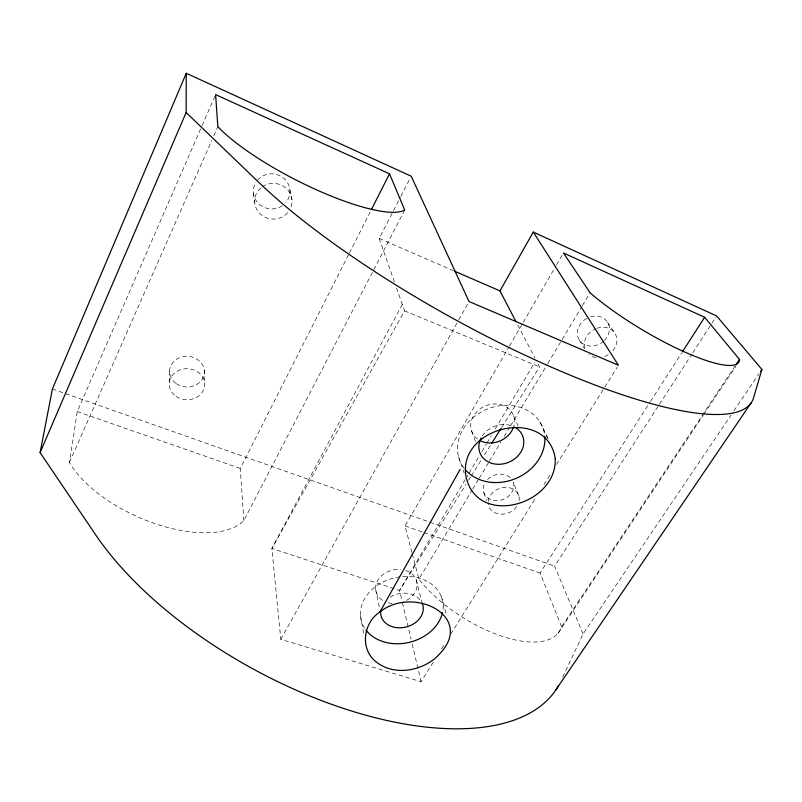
<?xml version="1.0" encoding="UTF-8"?>
<svg xmlns="http://www.w3.org/2000/svg" width="802" height="802" viewBox="0 0 802 802"><rect width="100%" height="100%" fill="white"/><g stroke="black" fill="none" stroke-linecap="round" stroke-linejoin="round"><path stroke-width="0.6" stroke-dasharray="4.01 3.01" d="M169.372 382.203L169.703 369.632M404.699 210.044L243.828 520.648A100.471 48.3 24.1 0 1 156.079 523.977A100.471 48.3 24.1 0 1 69.473 462.423L77.253 411.566L201.563 126.766M202.064 125.623L215.598 94.616M69.473 462.423L211.758 140.4M213.783 135.819L217.833 126.656M562.693 677.139L583.084 633.961L731.043 415.085M243.828 520.648L240.279 468.448L348.82 254.154M349.391 253.041L370.865 210.625M394.454 282.023L379.186 238.465L392.91 211.788M393.481 210.675L400.338 197.332M400.91 196.219L410.063 178.435M402.293 304.399L271.868 548.508L280.81 639.314L421.08 681.73L433.631 661.6M396.509 287.908L404.539 310.815L271.868 548.508L399.546 590.452L402.133 601.41M280.81 639.314L458.163 320.97M458.764 319.898L469.01 301.502M411.957 552.528L405.03 525.942L508.759 347.216M509.38 346.133L522.583 323.386M523.215 322.304L555.906 265.983M556.528 264.901L563.445 252.981M465.26 479.616L399.546 590.452L465.912 484.498M465.902 478.533L468.448 474.233M469.09 473.16L479.295 455.937M481.852 451.636L486.313 444.097M486.954 443.025L491.415 435.496M495.245 429.04L534.804 362.314M735.334 365.672L561.56 626.773A90.165 40.1 32.4 0 1 501.701 636.176A90.165 40.1 32.4 0 1 418.895 579.124L472.107 490.102M472.749 489.03L478.513 479.375M479.155 478.303L488.779 462.213M489.41 461.14L500.959 441.842M504.157 436.478L509.932 426.824M510.573 425.752L547.114 364.619M547.756 363.547L581.741 306.705M582.372 305.632L590.072 292.76M441.561 648.888L444.198 644.648M450.804 634.051L536.027 497.37M543.957 484.659L550.563 474.062M556.508 464.518L617.099 367.336M468.568 480.258L470.553 477.08M471.225 476.017L481.842 459.065M484.498 454.824L491.135 444.228M501.751 427.276L539.576 366.885L537.581 363.045M561.56 626.773L540.077 573.059L649.79 402.534M650.472 401.481L681.62 353.06M583.084 633.961L554.633 566.172L658.753 405.321M659.434 404.268L692.096 353.802M692.778 352.75L711.153 324.369M711.835 323.316L715.915 317.001M557.921 633.47L703.244 415.225M703.935 414.193L735.765 366.384M733.85 410.935L759.093 373.592M77.253 411.566L240.279 468.448M405.03 525.942L422.644 532.087M423.817 532.498L540.077 573.059M52.411 388.99L554.633 566.172M404.539 310.815L539.576 366.885M379.186 238.465L453.26 270.615M607.525 322.183L615.014 333.432M579.325 340.128L584.387 348.499M517.741 324.98L534.934 357.963M543.165 428.779L547.987 438.604M539.856 421.912L547.956 438.514M513.691 416.168L518.112 425.992M518.693 495.556L513.22 482.273A15.609 12.882 -20.9 0 1 497.34 500.648A15.609 12.882 -20.9 0 1 484.518 483.596M471.606 431.085L475.877 442.223M483.806 492.669L486.704 500.518M458.523 456.729L464.188 472.979M441.1 595.986L446.814 616.086M412.278 553.741L418.895 579.124M416.138 579.625L422.283 603.495M402.424 602.623L411.035 639.134M412.178 644.006L421.08 681.73M375.597 589.269L379.647 608.608M289.913 189.803L291.928 199.608M360.439 615.525L363.857 634.442M253.432 193.222L254.735 203.117M204.259 369.892L204.57 382.414M464.238 468.358A44.641 37.534 -22.3 0 1 486.834 409.251A44.641 37.534 -22.3 0 1 544.628 435.155M482.243 436.027A22.977 19.318 -22.3 0 1 512.458 426.062M402.674 576.578A41.884 33.082 -14 0 1 443.075 609.149M364.619 628.197A41.884 33.082 -14 0 1 400.248 576.818M390.303 597.109A21.564 17.032 -14 0 1 421.271 601.49M405.852 570.553A20.992 16.792 -13.8 0 1 417.08 585.6A20.992 16.792 -13.8 0 1 403.777 601.66M392.108 603.425A20.992 16.792 -13.8 0 1 387.025 602.422M382.554 600.327A20.992 16.792 -13.8 0 1 377.792 580.367A20.992 16.792 -13.8 0 1 400.709 569.48M477.481 439.025A22.336 18.987 -22.5 0 1 474.443 414.484A22.336 18.987 -22.5 0 1 501.591 404.87A22.336 18.987 -22.5 0 1 513.771 426.173M487.506 479.466A15.609 12.882 -20.9 0 1 511.666 479.285M590.643 316.8A16.712 14.276 -32.4 0 1 607.726 322.534A16.712 14.276 -32.4 0 1 604.397 340.429M603.615 341.171A16.712 14.276 -32.4 0 1 579.275 340.038A16.712 14.276 -32.4 0 1 588.598 317.522M257.402 180.28A18.336 17.564 2.6 0 1 283.246 177.813A18.336 17.564 2.6 0 1 285.823 202.595M282.354 205.693A18.336 17.564 2.6 0 1 259.186 204.209A18.336 17.564 2.6 0 1 256.008 182.164M262.354 186.756A18.697 17.845 1.3 0 1 284.69 187.087A18.697 17.845 1.3 0 1 290.795 207.608M287.758 212.6A18.697 17.845 1.3 0 1 260.119 213.853A18.697 17.845 1.3 0 1 261.382 187.468M596.808 328.339A17.002 14.446 -32 0 1 614.974 333.371A17.002 14.446 -32 0 1 611.766 351.918M608.327 354.664A17.002 14.446 -32 0 1 604.377 356.589M595.976 357.522A17.002 14.446 -32 0 1 588.798 354.464M584.738 348.198A17.002 14.446 -32 0 1 595.776 328.74M488.207 501.591A15.87 13.012 -20.9 0 1 506.232 487.355A15.87 13.012 -20.9 0 1 518.734 502.423M516.678 506.593A15.87 13.012 -20.9 0 1 499.375 514.012A15.87 13.012 -20.9 0 1 488.177 502.754M176.33 383.687A17.413 15.318 2.4 0 0 204.239 373.882A17.413 15.318 2.4 0 0 180.38 357.421A17.413 15.318 2.4 0 0 176.33 383.687M176.129 396.429A17.734 15.519 1.9 0 0 204.55 386.454A17.734 15.519 1.9 0 0 180.25 369.812A17.734 15.519 1.9 0 0 176.129 396.429"/><path stroke-width="1.2" d="M558.362 685.86A276.5 132.781 28.7 0 1 344.91 708.898A276.5 132.781 28.7 0 1 95.438 534.503L40.1 452.609L186.134 112.511L186.254 73.273L411.205 176.209L469.01 301.502L618.412 365.231L533.27 232.069L499.977 290.895L516.017 321.682M40.1 452.609L52.411 388.99L186.254 73.273M533.27 232.069L716.597 315.958L761.9 369.441L753.599 397.712A308.79 73.443 29.2 0 1 553.32 368.008A308.79 73.443 29.2 0 1 258.815 182.385L186.134 112.511M371.436 209.512L389.521 173.803L215.598 94.616L217.833 126.656A112.38 26.787 27.1 0 0 317.702 190.355A112.38 26.787 27.1 0 0 404.699 210.044L389.521 173.803M379.897 611.976C414.253 584.237 480.448 618.593 434.885 658.532C418.594 671.705 392.9 675.585 375.867 661.68C359.747 648.878 363.286 622.733 379.897 611.976L460.077 469.461M491.796 443.175L501.09 428.338M682.302 352.008L704.647 317.271L563.445 252.981L590.072 292.76A99.739 21.754 30.9 0 0 684.627 351.988A99.739 21.754 30.9 0 0 739.484 359.436L736.025 364.639M760.496 371.516L761.9 369.441M555.796 690.021L751.324 402.604M454.393 271.116L499.977 290.895M704.647 317.271L739.484 359.436M544.748 436.238A44.641 37.534 -22.3 0 1 516.137 478.373A44.641 37.534 -22.3 0 1 465.631 470.032M514.453 426.975A22.977 19.318 -22.3 0 1 520.298 452.96A22.977 19.318 -22.3 0 1 490.353 462.834A22.977 19.318 -22.3 0 1 481.1 437.962M442.524 612.538A41.884 33.082 -14 0 1 408.809 642.452A41.884 33.082 -14 0 1 365.933 630.061M422.283 603.495A21.564 17.032 -14 0 1 404.419 627.375A21.564 17.032 -14 0 1 380.669 611.174M513.46 427.175A22.336 18.987 -22.5 0 1 480.127 440.669M555.235 458.664C557.039 505.912 474.954 528.197 465.681 474.754C459.466 425.391 547.646 406.594 555.235 458.664"/></g></svg>
